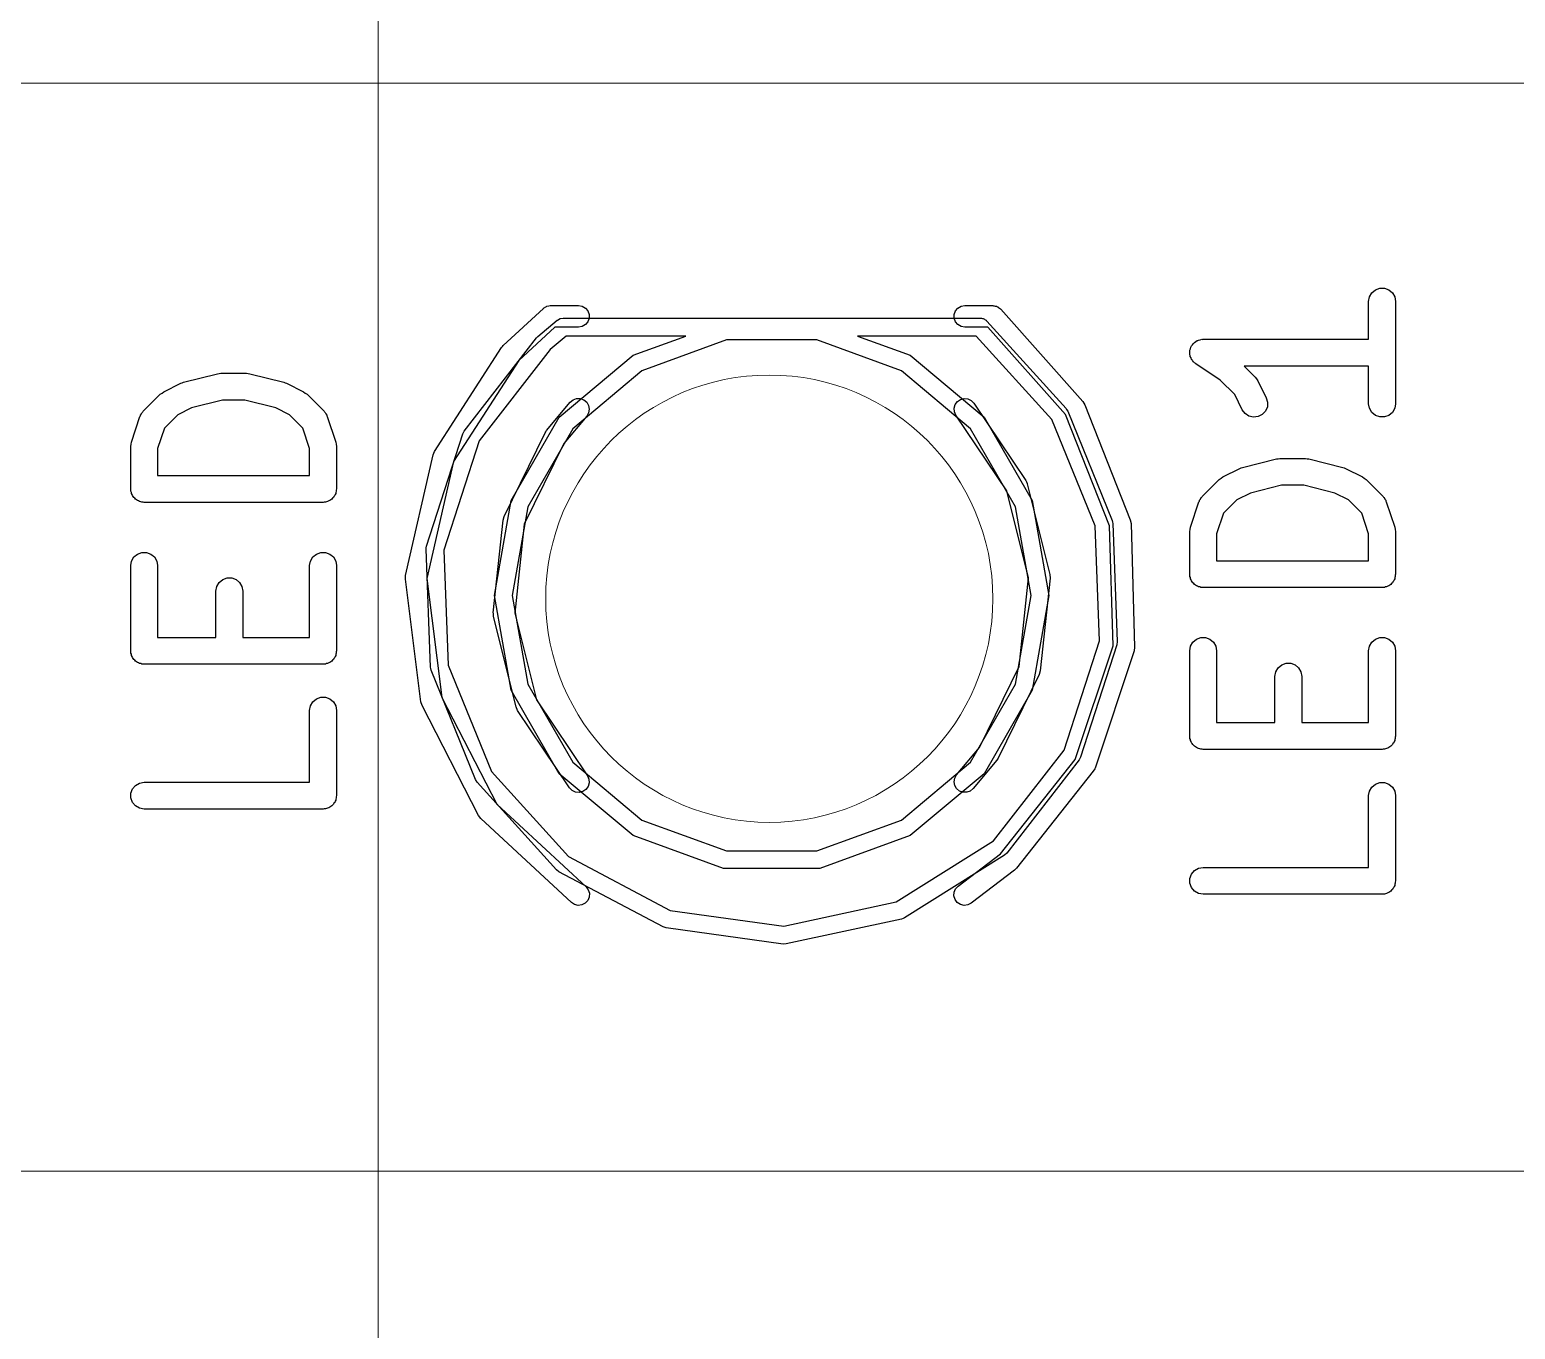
# Model space of a CAD drawing. Header units: millimetres. Extents: x 24 to 200, y 24 to 188.
# Drawn here: x 61.08 to 69.38, y 156.45 to 163.72 of the extents above; entities that cross this region are included whole.
import ezdxf

# ---------------------------------------------------------------- set-up
doc = ezdxf.new("R2010")
doc.units = ezdxf.units.MM
for name, color, linetype in [('3_SwitchPlate', 6, 'Continuous'), ('5_左天板', 1, 'Continuous'), ('6_右天板', 230, 'Continuous'), ('7_PCBサンプル', 7, 'Continuous')]:
    doc.layers.add(name, color=color, linetype=linetype)
doc.layers.add('補助線', color=4, linetype='Continuous', lineweight=5, transparency=0.5)

# ---------------------------------------------------------------- blocks, each defined once
blk = doc.blocks.new('hhskb2-F.SilkS')
at = {"layer": '7_PCBサンプル'}
for p, q in [((55.5374, -24.4271), (55.5419, -24.4015)), ((55.5419, -24.4015), (55.5549, -24.3789)), ((55.5549, -24.3789), (55.5749, -24.3622)), ((55.5749, -24.3622), (55.5994, -24.3533)), ((55.5994, -24.3533), (55.6254, -24.3533)), ((55.6254, -24.3533), (55.6499, -24.3622)), ((55.6499, -24.3622), (55.6698, -24.3789)), ((55.6698, -24.3789), (55.6829, -24.4015)), ((55.6829, -24.4015), (55.6874, -24.4271)), ((50.6996, -24.6733), (50.9237, -24.466)), ((50.9237, -24.466), (50.9239, -24.4658)), ((50.9239, -24.4658), (50.9254, -24.464)), ((50.9254, -24.464), (50.9379, -24.4568)), ((50.9379, -24.4568), (50.9413, -24.4547)), ((50.9413, -24.4547), (50.9419, -24.4545)), ((50.9419, -24.4545), (50.9435, -24.4536)), ((50.9435, -24.4536), (50.9545, -24.4517)), ((50.9545, -24.4517), (50.9616, -24.4501)), ((50.9616, -24.4501), (50.9628, -24.4502)), ((50.9628, -24.4502), (50.964, -24.45)), ((50.964, -24.45), (51.12, -24.45)), ((51.12, -24.45), (51.1405, -24.4536)), ((51.1405, -24.4536), (51.1586, -24.464)), ((51.1586, -24.464), (51.172, -24.48)), ((51.172, -24.48), (51.1791, -24.4996)), ((53.2209, -24.4996), (53.228, -24.48)), ((53.228, -24.48), (53.2414, -24.464)), ((53.2414, -24.464), (53.2595, -24.4536)), ((53.2595, -24.4536), (53.28, -24.45)), ((53.28, -24.45), (53.436, -24.45)), ((53.436, -24.45), (53.4403, -24.4508)), ((53.4403, -24.4508), (53.4443, -24.4506)), ((53.4443, -24.4506), (53.4495, -24.4524)), ((53.4495, -24.4524), (53.4565, -24.4536)), ((53.4565, -24.4536), (53.461, -24.4562)), ((53.461, -24.4562), (53.464, -24.4572)), ((53.464, -24.4572), (53.4675, -24.46)), ((53.4675, -24.46), (53.4746, -24.464)), ((53.4746, -24.464), (53.4784, -24.4686)), ((53.4784, -24.4686), (53.4804, -24.4701)), ((53.4804, -24.4701), (53.9394, -24.9868)), ((55.5374, -24.6379), (55.5374, -24.4271)), ((55.6874, -24.4271), (55.6874, -24.9986)), ((50.988, -24.57), (50.7867, -24.7563)), ((51.12, -24.57), (50.988, -24.57)), ((51.1405, -24.5664), (51.12, -24.57)), ((51.1586, -24.556), (51.1405, -24.5664)), ((51.172, -24.54), (51.1586, -24.556)), ((51.1791, -24.5204), (51.172, -24.54)), ((51.1791, -24.4996), (51.1791, -24.5204)), ((53.2209, -24.5204), (53.2209, -24.4996)), ((53.228, -24.54), (53.2209, -24.5204)), ((53.2414, -24.556), (53.228, -24.54)), ((53.2595, -24.5664), (53.2414, -24.556)), ((53.28, -24.57), (53.2595, -24.5664)), ((53.4086, -24.57), (53.28, -24.57)), ((53.8427, -25.0586), (53.4086, -24.57)), ((54.5532, -24.6685), (54.5581, -24.661)), ((54.5581, -24.661), (54.5615, -24.6586)), ((54.5615, -24.6586), (54.5642, -24.6554)), ((54.5642, -24.6554), (54.5719, -24.6509)), ((54.5719, -24.6509), (54.5791, -24.6456)), ((54.5791, -24.6456), (54.5831, -24.6445)), ((54.5831, -24.6445), (54.5867, -24.6424)), ((54.5867, -24.6424), (54.5955, -24.6408)), ((54.5955, -24.6408), (54.6041, -24.6383)), ((54.6041, -24.6383), (54.6083, -24.6386)), ((54.6083, -24.6386), (54.6124, -24.6379)), ((54.6124, -24.6379), (55.5374, -24.6379)), ((50.3154, -25.2657), (50.6899, -24.6849)), ((50.6899, -24.6849), (50.6951, -24.6793)), ((50.6951, -24.6793), (50.6996, -24.6733)), ((54.5375, -24.708), (54.5385, -24.704)), ((54.5385, -24.7169), (54.5375, -24.708)), ((54.5385, -24.6998), (54.5416, -24.6914)), ((54.5385, -24.704), (54.5385, -24.6998)), ((54.5385, -24.7259), (54.5385, -24.7169)), ((54.5399, -24.7298), (54.5385, -24.7259)), ((54.5404, -24.7339), (54.5399, -24.7298)), ((54.5444, -24.7419), (54.5404, -24.7339)), ((54.5416, -24.6914), (54.5437, -24.6827)), ((54.5437, -24.6827), (54.546, -24.6793)), ((54.5474, -24.7504), (54.5444, -24.7419)), ((54.546, -24.6793), (54.5474, -24.6754)), ((54.5474, -24.6754), (54.5532, -24.6685)), ((50.7867, -24.7563), (50.4219, -25.3218)), ((54.5501, -24.7535), (54.5474, -24.7504)), ((54.5519, -24.7573), (54.5501, -24.7535)), ((54.5584, -24.7635), (54.5519, -24.7573)), ((54.5642, -24.7703), (54.5584, -24.7635)), ((54.5678, -24.7724), (54.5642, -24.7703)), ((54.5708, -24.7753), (54.5678, -24.7724)), ((54.7075, -24.8664), (54.5708, -24.7753)), ((55.5374, -24.7879), (54.8411, -24.7879)), ((54.8411, -24.7879), (54.9035, -24.8503)), ((55.5374, -24.9986), (55.5374, -24.7879)), ((54.7888, -24.9478), (54.7075, -24.8664)), ((54.9035, -24.8503), (54.9104, -24.8601)), ((54.9104, -24.8601), (54.9176, -24.8698)), ((54.9176, -24.8698), (54.9652, -24.965)), ((50.9412, -25.1488), (51.074, -24.9905)), ((51.074, -24.9905), (51.09, -24.9771)), ((51.09, -24.9771), (51.1096, -24.97)), ((51.1096, -24.97), (51.1304, -24.9699)), ((51.1304, -24.9699), (51.15, -24.9771)), ((51.15, -24.9771), (51.166, -24.9905)), ((51.166, -24.9905), (51.1764, -25.0085)), ((53.2261, -25.0027), (53.2384, -24.9858)), ((53.2384, -24.9858), (53.2556, -24.9742)), ((53.2556, -24.9742), (53.2759, -24.9692)), ((53.2759, -24.9692), (53.2966, -24.9714)), ((53.2966, -24.9714), (53.3153, -24.9805)), ((53.3153, -24.9805), (53.3298, -24.9955)), ((53.3298, -24.9955), (53.6207, -25.4277)), ((53.9394, -24.9868), (53.9394, -24.9868)), ((53.9394, -24.9868), (53.9503, -25.0045)), ((54.831, -25.0321), (54.7888, -24.9478)), ((54.9652, -24.965), (54.9726, -24.99)), ((54.9726, -24.99), (54.971, -25.016)), ((51.166, -25.0676), (51.0379, -25.2203)), ((51.1764, -25.0496), (51.166, -25.0676)), ((51.1764, -25.0085), (51.18, -25.029)), ((51.18, -25.029), (51.1764, -25.0496)), ((53.2203, -25.0227), (53.2261, -25.0027)), ((53.2218, -25.0435), (53.2203, -25.0227)), ((53.2302, -25.0625), (53.2218, -25.0435)), ((53.5152, -25.4859), (53.2302, -25.0625)), ((54.0895, -25.6814), (53.8427, -25.0586)), ((53.9503, -25.0045), (54.205, -25.647)), ((54.8465, -25.053), (54.831, -25.0321)), ((54.8683, -25.0674), (54.8465, -25.053)), ((54.8936, -25.0734), (54.8683, -25.0674)), ((54.9195, -25.0705), (54.8936, -25.0734)), ((54.9428, -25.0588), (54.9195, -25.0705)), ((54.9607, -25.0399), (54.9428, -25.0588)), ((54.971, -25.016), (54.9607, -25.0399)), ((55.5419, -25.0242), (55.5374, -24.9986)), ((55.5549, -25.0468), (55.5419, -25.0242)), ((55.5749, -25.0635), (55.5549, -25.0468)), ((55.5994, -25.0724), (55.5749, -25.0635)), ((55.6254, -25.0724), (55.5994, -25.0724)), ((55.6499, -25.0635), (55.6254, -25.0724)), ((55.6698, -25.0468), (55.6499, -25.0635)), ((55.6829, -25.0242), (55.6698, -25.0468)), ((55.6874, -24.9986), (55.6829, -25.0242)), ((50.7045, -25.6291), (50.9333, -25.161)), ((50.9333, -25.161), (50.9376, -25.1551)), ((50.9376, -25.1551), (50.9412, -25.1488)), ((51.0379, -25.2203), (50.817, -25.6722)), ((50.1539, -25.9587), (50.3073, -25.2849)), ((50.4219, -25.3218), (50.2733, -25.9751)), ((50.3073, -25.2849), (50.3153, -25.2657)), ((50.3153, -25.2657), (50.3154, -25.2657)), ((54.8323, -25.3544), (55.0228, -25.3068)), ((55.0228, -25.3068), (55.0319, -25.3061)), ((55.0319, -25.3061), (55.041, -25.3045)), ((55.041, -25.3045), (55.1838, -25.3045)), ((55.1838, -25.3045), (55.1928, -25.3061)), ((55.1928, -25.3061), (55.202, -25.3068)), ((55.202, -25.3068), (55.3925, -25.3544)), ((54.712, -25.4148), (54.7217, -25.4077)), ((54.7217, -25.4077), (54.8169, -25.3601)), ((54.8169, -25.3601), (54.8248, -25.3577)), ((54.8248, -25.3577), (54.8323, -25.3544)), ((55.3925, -25.3544), (55.4, -25.3577)), ((55.4, -25.3577), (55.4078, -25.3601)), ((55.4078, -25.3601), (55.5031, -25.4077)), ((55.5031, -25.4077), (55.5127, -25.4148)), ((53.6357, -25.971), (53.5152, -25.4859)), ((53.6207, -25.4277), (53.6207, -25.4277)), ((53.6207, -25.4277), (53.624, -25.4352)), ((53.624, -25.4352), (53.6283, -25.4449)), ((53.6283, -25.4449), (53.6291, -25.4467)), ((53.6291, -25.4467), (53.7547, -25.9523)), ((54.607, -25.517), (54.7022, -25.4217)), ((54.7022, -25.4217), (54.712, -25.4148)), ((55.0502, -25.4545), (54.8767, -25.4979)), ((55.1746, -25.4545), (55.0502, -25.4545)), ((55.3481, -25.4979), (55.1746, -25.4545)), ((55.5127, -25.4148), (55.5226, -25.4217)), ((55.5226, -25.4217), (55.6178, -25.517)), ((54.5412, -25.6891), (54.5888, -25.5463)), ((54.5888, -25.5463), (54.5909, -25.5425)), ((54.5909, -25.5425), (54.592, -25.5383)), ((54.592, -25.5383), (54.5971, -25.5311)), ((54.5971, -25.5311), (54.6013, -25.5234)), ((54.6013, -25.5234), (54.6045, -25.5205)), ((54.6045, -25.5205), (54.607, -25.517)), ((54.7997, -25.5364), (54.7256, -25.6105)), ((54.8767, -25.4979), (54.7997, -25.5364)), ((55.4251, -25.5364), (55.3481, -25.4979)), ((55.4992, -25.6105), (55.4251, -25.5364)), ((55.6178, -25.517), (55.6203, -25.5205)), ((55.6203, -25.5205), (55.6235, -25.5234)), ((55.6235, -25.5234), (55.6277, -25.5311)), ((55.6277, -25.5311), (55.6327, -25.5383)), ((55.6327, -25.5383), (55.6339, -25.5425)), ((55.6339, -25.5425), (55.6359, -25.5463)), ((55.6359, -25.5463), (55.6835, -25.6891)), ((50.6439, -26.1671), (50.6988, -25.6491)), ((50.6988, -25.6491), (50.7045, -25.6291)), ((50.6988, -25.6491), (50.6988, -25.6491)), ((54.205, -25.647), (54.2092, -25.6674)), ((54.7256, -25.6105), (54.6874, -25.725)), ((55.5374, -25.725), (55.4992, -25.6105)), ((50.817, -25.6722), (50.7644, -26.1692)), ((54.1085, -26.3511), (54.0895, -25.6814)), ((54.2092, -25.6674), (54.2092, -25.6675)), ((54.2092, -25.6675), (54.2287, -26.3583)), ((54.5374, -25.7129), (54.5395, -25.701)), ((54.5374, -25.951), (54.5374, -25.7129)), ((54.5395, -25.701), (54.5412, -25.6891)), ((54.6874, -25.725), (54.6874, -25.876)), ((55.5374, -25.876), (55.5374, -25.725)), ((55.6835, -25.6891), (55.6853, -25.701)), ((55.6853, -25.701), (55.6874, -25.7129)), ((55.6874, -25.7129), (55.6874, -25.951)), ((54.6874, -25.876), (55.5374, -25.876)), ((50.1529, -25.9796), (50.1539, -25.9588)), ((50.2393, -26.6653), (50.1529, -25.9796)), ((50.1539, -25.9588), (50.1539, -25.9587)), ((50.2733, -25.9751), (50.357, -26.6398)), ((53.5829, -26.468), (53.6357, -25.971)), ((53.7561, -25.9731), (53.7012, -26.4912)), ((53.7547, -25.9523), (53.7561, -25.9731)), ((53.7561, -25.9731), (53.7561, -25.9731)), ((54.5385, -25.9574), (54.5374, -25.951)), ((54.5385, -25.964), (54.5385, -25.9574)), ((54.5408, -25.9701), (54.5385, -25.964)), ((54.5419, -25.9766), (54.5408, -25.9701)), ((54.5452, -25.9823), (54.5419, -25.9766)), ((54.5474, -25.9885), (54.5452, -25.9823)), ((54.5516, -25.9935), (54.5474, -25.9885)), ((54.5549, -25.9992), (54.5516, -25.9935)), ((55.6731, -25.9935), (55.6698, -25.9992)), ((55.6773, -25.9885), (55.6731, -25.9935)), ((55.6796, -25.9823), (55.6773, -25.9885)), ((55.6829, -25.9766), (55.6796, -25.9823)), ((55.684, -25.9701), (55.6829, -25.9766)), ((55.6862, -25.964), (55.684, -25.9701)), ((55.6874, -25.951), (55.6862, -25.9574)), ((55.6862, -25.9574), (55.6862, -25.964)), ((54.56, -26.0034), (54.5549, -25.9992)), ((54.5642, -26.0084), (54.56, -26.0034)), ((54.5699, -26.0117), (54.5642, -26.0084)), ((54.5749, -26.0159), (54.5699, -26.0117)), ((54.581, -26.0181), (54.5749, -26.0159)), ((54.5867, -26.0214), (54.581, -26.0181)), ((54.5932, -26.0226), (54.5867, -26.0214)), ((54.5994, -26.0248), (54.5932, -26.0226)), ((54.6059, -26.0248), (54.5994, -26.0248)), ((54.6124, -26.026), (54.6059, -26.0248)), ((55.6124, -26.026), (54.6124, -26.026)), ((55.6188, -26.0248), (55.6124, -26.026)), ((55.6254, -26.0248), (55.6188, -26.0248)), ((55.6316, -26.0226), (55.6254, -26.0248)), ((55.638, -26.0214), (55.6316, -26.0226)), ((55.6437, -26.0181), (55.638, -26.0214)), ((55.6499, -26.0159), (55.6437, -26.0181)), ((55.6549, -26.0117), (55.6499, -26.0159)), ((55.6606, -26.0084), (55.6549, -26.0117)), ((55.6648, -26.0034), (55.6606, -26.0084)), ((55.6698, -25.9992), (55.6648, -26.0034)), ((50.6442, -26.1714), (50.6439, -26.1671)), ((50.6439, -26.1671), (50.6439, -26.1671)), ((50.6453, -26.1879), (50.6442, -26.1714)), ((50.771, -26.6935), (50.6453, -26.1879)), ((50.6453, -26.1879), (50.6453, -26.1879)), ((50.7644, -26.1692), (50.8849, -26.6543)), ((54.5549, -26.3313), (54.5749, -26.3146)), ((54.5749, -26.3146), (54.5994, -26.3057)), ((54.5994, -26.3057), (54.6254, -26.3057)), ((54.6254, -26.3057), (54.6499, -26.3146)), ((54.6499, -26.3146), (54.6698, -26.3313)), ((55.5549, -26.3313), (55.5749, -26.3146)), ((55.5749, -26.3146), (55.5994, -26.3057)), ((55.5994, -26.3057), (55.6254, -26.3057)), ((55.6254, -26.3057), (55.6499, -26.3146)), ((55.6499, -26.3146), (55.6698, -26.3313)), ((53.8972, -26.9869), (54.1085, -26.3511)), ((54.2257, -26.3789), (54.0078, -27.0348)), ((54.2287, -26.3583), (54.2257, -26.3789)), ((54.5374, -26.3795), (54.5419, -26.3539)), ((54.5374, -26.8557), (54.5374, -26.3795)), ((54.5419, -26.3539), (54.5549, -26.3313)), ((54.6698, -26.3313), (54.6829, -26.3539)), ((54.6829, -26.3539), (54.6874, -26.3795)), ((54.6874, -26.3795), (54.6874, -26.7807)), ((55.5374, -26.3795), (55.5419, -26.3539)), ((55.5374, -26.7807), (55.5374, -26.3795)), ((55.5419, -26.3539), (55.5549, -26.3313)), ((55.6698, -26.3313), (55.6829, -26.3539)), ((55.6829, -26.3539), (55.6874, -26.3795)), ((55.6874, -26.3795), (55.6874, -26.8557)), ((53.362, -26.9199), (53.5829, -26.468)), ((53.7012, -26.4912), (53.6954, -26.5112)), ((55.0181, -26.4967), (55.0311, -26.4742)), ((55.0311, -26.4742), (55.0511, -26.4574)), ((55.0511, -26.4574), (55.0755, -26.4485)), ((55.0755, -26.4485), (55.1016, -26.4485)), ((55.1016, -26.4485), (55.1261, -26.4574)), ((55.1261, -26.4574), (55.146, -26.4742)), ((55.146, -26.4742), (55.159, -26.4967)), ((53.6954, -26.5112), (53.4666, -26.9792)), ((53.6954, -26.5112), (53.6954, -26.5112)), ((55.0136, -26.5224), (55.0181, -26.4967)), ((55.0136, -26.7807), (55.0136, -26.5224)), ((55.159, -26.4967), (55.1636, -26.5224)), ((55.1636, -26.5224), (55.1636, -26.7807)), ((50.357, -26.6398), (50.663, -27.2358)), ((50.8849, -26.6543), (51.1699, -27.0776)), ((50.2454, -26.6852), (50.2393, -26.6653)), ((50.2393, -26.6653), (50.2393, -26.6653)), ((50.5611, -27.3), (50.2454, -26.6852)), ((50.7794, -26.7125), (50.771, -26.6935)), ((50.771, -26.6935), (50.771, -26.6935)), ((51.0704, -27.1446), (50.7794, -26.7125)), ((54.6874, -26.7807), (55.0136, -26.7807)), ((55.1636, -26.7807), (55.5374, -26.7807)), ((54.5385, -26.8622), (54.5374, -26.8557)), ((54.5385, -26.8687), (54.5385, -26.8622)), ((54.5408, -26.8749), (54.5385, -26.8687)), ((54.5419, -26.8814), (54.5408, -26.8749)), ((54.5452, -26.887), (54.5419, -26.8814)), ((54.5474, -26.8932), (54.5452, -26.887)), ((54.5516, -26.8982), (54.5474, -26.8932)), ((54.5549, -26.9039), (54.5516, -26.8982)), ((54.56, -26.9081), (54.5549, -26.9039)), ((55.6698, -26.9039), (55.6648, -26.9081)), ((55.6731, -26.8982), (55.6698, -26.9039)), ((55.6773, -26.8932), (55.6731, -26.8982)), ((55.6796, -26.887), (55.6773, -26.8932)), ((55.6829, -26.8814), (55.6796, -26.887)), ((55.684, -26.8749), (55.6829, -26.8814)), ((55.6862, -26.8687), (55.684, -26.8749)), ((55.6874, -26.8557), (55.6862, -26.8622)), ((55.6862, -26.8622), (55.6862, -26.8687)), ((53.2339, -27.0726), (53.362, -26.9199)), ((53.4623, -26.9851), (53.4586, -26.9914)), ((53.4666, -26.9792), (53.4623, -26.9851)), ((53.4794, -27.5144), (53.8972, -26.9869)), ((54.5642, -26.9132), (54.56, -26.9081)), ((54.5699, -26.9164), (54.5642, -26.9132)), ((54.5749, -26.9207), (54.5699, -26.9164)), ((54.581, -26.9229), (54.5749, -26.9207)), ((54.5867, -26.9262), (54.581, -26.9229)), ((54.5932, -26.9273), (54.5867, -26.9262)), ((54.5994, -26.9296), (54.5932, -26.9273)), ((54.6059, -26.9296), (54.5994, -26.9296)), ((54.6124, -26.9307), (54.6059, -26.9296)), ((55.6124, -26.9307), (54.6124, -26.9307)), ((55.6188, -26.9296), (55.6124, -26.9307)), ((55.6254, -26.9296), (55.6188, -26.9296)), ((55.6316, -26.9273), (55.6254, -26.9296)), ((55.638, -26.9262), (55.6316, -26.9273)), ((55.6437, -26.9229), (55.638, -26.9262)), ((55.6499, -26.9207), (55.6437, -26.9229)), ((55.6549, -26.9164), (55.6499, -26.9207)), ((55.6606, -26.9132), (55.6549, -26.9164)), ((55.6648, -26.9081), (55.6606, -26.9132)), ((53.2235, -27.0906), (53.2339, -27.0726)), ((53.4586, -26.9914), (53.3258, -27.1497)), ((53.9979, -27.0531), (53.5688, -27.5949)), ((54.0058, -27.0384), (53.9979, -27.0531)), ((53.9979, -27.0531), (53.9979, -27.0531)), ((54.0078, -27.0348), (54.0058, -27.0384)), ((54.0078, -27.0348), (54.0078, -27.0348)), ((51.0849, -27.1596), (51.0704, -27.1446)), ((51.1618, -27.1543), (51.1445, -27.166)), ((51.1741, -27.1375), (51.1618, -27.1543)), ((51.1699, -27.0776), (51.1784, -27.0967)), ((51.1798, -27.1174), (51.1741, -27.1375)), ((51.1784, -27.0967), (51.1798, -27.1174)), ((53.2198, -27.1111), (53.2235, -27.0906)), ((53.2235, -27.1316), (53.2198, -27.1111)), ((53.2339, -27.1497), (53.2235, -27.1316)), ((53.2498, -27.1631), (53.2339, -27.1497)), ((53.3258, -27.1497), (53.3098, -27.1631)), ((55.5419, -27.1634), (55.5549, -27.1408)), ((55.5549, -27.1408), (55.5749, -27.1241)), ((55.5749, -27.1241), (55.5994, -27.1152)), ((55.5994, -27.1152), (55.6254, -27.1152)), ((55.6254, -27.1152), (55.6499, -27.1241)), ((55.6499, -27.1241), (55.6698, -27.1408)), ((55.6698, -27.1408), (55.6829, -27.1634)), ((50.663, -27.2358), (51.1622, -27.6983)), ((51.1036, -27.1688), (51.0849, -27.1596)), ((51.1243, -27.171), (51.1036, -27.1688)), ((51.1445, -27.166), (51.1243, -27.171)), ((53.2694, -27.1702), (53.2498, -27.1631)), ((53.2903, -27.1702), (53.2694, -27.1702)), ((53.3098, -27.1631), (53.2903, -27.1702)), ((55.5374, -27.189), (55.5419, -27.1634)), ((55.5374, -27.5902), (55.5374, -27.189)), ((55.6829, -27.1634), (55.6874, -27.189)), ((55.6874, -27.189), (55.6874, -27.6652)), ((50.5737, -27.3166), (50.5611, -27.3)), ((51.0806, -27.7863), (50.5737, -27.3166)), ((53.2423, -27.6946), (53.4794, -27.5144)), ((53.558, -27.6054), (53.3149, -27.7901)), ((53.5632, -27.5999), (53.558, -27.6054)), ((53.5688, -27.5949), (53.5632, -27.5999)), ((54.5385, -27.6522), (54.5474, -27.6277)), ((54.5385, -27.6783), (54.5385, -27.6522)), ((54.5474, -27.6277), (54.5642, -27.6078)), ((54.5642, -27.6078), (54.5867, -27.5948)), ((54.5867, -27.5948), (54.6124, -27.5902)), ((54.6124, -27.5902), (55.5374, -27.5902)), ((51.1622, -27.6983), (51.1748, -27.7149)), ((51.1748, -27.7149), (51.1809, -27.7348)), ((51.1809, -27.7348), (51.1799, -27.7556)), ((53.2191, -27.7499), (53.2201, -27.7291)), ((53.2201, -27.7291), (53.2282, -27.7098)), ((53.2282, -27.7098), (53.2423, -27.6946)), ((54.5474, -27.7027), (54.5385, -27.6783)), ((54.5642, -27.7227), (54.5474, -27.7027)), ((54.5867, -27.7357), (54.5642, -27.7227)), ((54.6124, -27.7402), (54.5867, -27.7357)), ((55.6316, -27.7369), (55.6254, -27.7391)), ((55.638, -27.7357), (55.6316, -27.7369)), ((55.6437, -27.7324), (55.638, -27.7357)), ((55.6499, -27.7302), (55.6437, -27.7324)), ((55.6549, -27.726), (55.6499, -27.7302)), ((55.6606, -27.7227), (55.6549, -27.726)), ((55.6648, -27.7177), (55.6606, -27.7227)), ((55.6698, -27.7134), (55.6648, -27.7177)), ((55.6731, -27.7078), (55.6698, -27.7134)), ((55.6773, -27.7027), (55.6731, -27.7078)), ((55.6796, -27.6966), (55.6773, -27.7027)), ((55.6829, -27.6909), (55.6796, -27.6966)), ((55.684, -27.6844), (55.6829, -27.6909)), ((55.6862, -27.6783), (55.684, -27.6844)), ((55.6874, -27.6652), (55.6862, -27.6717)), ((55.6862, -27.6717), (55.6862, -27.6783)), ((51.0981, -27.7976), (51.0806, -27.7863)), ((51.1184, -27.8023), (51.0981, -27.7976)), ((51.1391, -27.7997), (51.1184, -27.8023)), ((51.1576, -27.7901), (51.1391, -27.7997)), ((51.1718, -27.7749), (51.1576, -27.7901)), ((51.1799, -27.7556), (51.1718, -27.7749)), ((53.2253, -27.7698), (53.2191, -27.7499)), ((53.2379, -27.7864), (53.2253, -27.7698)), ((53.2554, -27.7977), (53.2379, -27.7864)), ((53.2757, -27.8023), (53.2554, -27.7977)), ((53.2964, -27.7996), (53.2757, -27.8023)), ((53.3149, -27.7901), (53.2964, -27.7996)), ((55.6124, -27.7402), (54.6124, -27.7402)), ((55.6188, -27.7391), (55.6124, -27.7402)), ((55.6254, -27.7391), (55.6188, -27.7391))]:
    blk.add_line(p, q, dxfattribs=at)
blk = doc.blocks.new('hhskb2-F.Fab')
at = {"layer": '7_PCBサンプル'}
for p, q in [((50.8932, -24.6227), (51.0015, -24.5318)), ((51.0015, -24.5318), (51.0017, -24.5317)), ((51.0017, -24.5317), (51.0018, -24.5316)), ((51.0018, -24.5316), (51.0024, -24.5311)), ((51.0024, -24.5311), (51.0174, -24.5225)), ((51.0174, -24.5225), (51.0345, -24.5194)), ((51.0345, -24.5194), (51.0377, -24.52)), ((51.0377, -24.52), (53.3662, -24.52)), ((53.3662, -24.52), (53.3696, -24.5206)), ((53.3696, -24.5206), (53.373, -24.5205)), ((53.373, -24.5205), (53.3781, -24.5221)), ((53.3781, -24.5221), (53.3833, -24.523)), ((53.3833, -24.523), (53.3863, -24.5247)), ((53.3863, -24.5247), (53.3896, -24.5258)), ((53.3896, -24.5258), (53.3937, -24.5291)), ((53.3937, -24.5291), (53.3983, -24.5317)), ((53.3983, -24.5317), (53.4005, -24.5343)), ((53.4005, -24.5343), (53.4033, -24.5365)), ((53.4033, -24.5365), (53.846, -25.0258)), ((50.4808, -25.1513), (50.8858, -24.6304)), ((50.8858, -24.6304), (50.8898, -24.6268)), ((50.8898, -24.6268), (50.8932, -24.6227)), ((51.0521, -24.62), (50.9615, -24.6959)), ((51.7208, -24.62), (51.0521, -24.62)), ((51.425, -24.7277), (51.7208, -24.62)), ((51.9482, -24.642), (51.475, -24.8143)), ((52.4518, -24.642), (51.9482, -24.642)), ((52.925, -24.8143), (52.4518, -24.642)), ((53.344, -24.62), (52.6792, -24.62)), ((52.6792, -24.62), (52.975, -24.7277)), ((53.7659, -25.0863), (53.344, -24.62)), ((50.9615, -24.6959), (50.5652, -25.2057)), ((51.0126, -25.0737), (51.425, -24.7277)), ((52.975, -24.7277), (53.3874, -25.0737)), ((48.9123, -24.8782), (49.1028, -24.8306)), ((49.1028, -24.8306), (49.1119, -24.8299)), ((49.1119, -24.8299), (49.121, -24.8283)), ((49.121, -24.8283), (49.2638, -24.8283)), ((49.2638, -24.8283), (49.2728, -24.8299)), ((49.2728, -24.8299), (49.282, -24.8306)), ((49.282, -24.8306), (49.4725, -24.8782)), ((51.475, -24.8143), (51.0892, -25.138)), ((53.3108, -25.138), (52.925, -24.8143)), ((48.8017, -24.9315), (48.8969, -24.8839)), ((48.8969, -24.8839), (48.9048, -24.8815)), ((48.9048, -24.8815), (48.9123, -24.8782)), ((49.4725, -24.8782), (49.48, -24.8815)), ((49.48, -24.8815), (49.4878, -24.8839)), ((49.4878, -24.8839), (49.5831, -24.9315)), ((48.687, -25.0408), (48.7822, -24.9455)), ((48.7822, -24.9455), (48.792, -24.9386)), ((48.792, -24.9386), (48.8017, -24.9315)), ((49.1302, -24.9783), (48.9567, -25.0217)), ((49.2546, -24.9783), (49.1302, -24.9783)), ((49.4281, -25.0217), (49.2546, -24.9783)), ((49.5831, -24.9315), (49.5927, -24.9387)), ((49.5927, -24.9387), (49.6026, -24.9455)), ((49.6026, -24.9455), (49.6978, -25.0408)), ((48.6212, -25.2129), (48.6688, -25.0701)), ((48.6688, -25.0701), (48.6709, -25.0663)), ((48.6709, -25.0663), (48.672, -25.0621)), ((48.672, -25.0621), (48.6771, -25.0549)), ((48.6771, -25.0549), (48.6813, -25.0472)), ((48.6813, -25.0472), (48.6845, -25.0443)), ((48.6845, -25.0443), (48.687, -25.0408)), ((48.8797, -25.0602), (48.8056, -25.1343)), ((48.9567, -25.0217), (48.8797, -25.0602)), ((49.5051, -25.0602), (49.4281, -25.0217)), ((49.5792, -25.1343), (49.5051, -25.0602)), ((49.6978, -25.0408), (49.7003, -25.0443)), ((49.7003, -25.0443), (49.7035, -25.0472)), ((49.7035, -25.0472), (49.7077, -25.0549)), ((49.7077, -25.0549), (49.7127, -25.0621)), ((49.7127, -25.0621), (49.7139, -25.0663)), ((49.7139, -25.0663), (49.7159, -25.0701)), ((49.7159, -25.0701), (49.7635, -25.2129)), ((50.7435, -25.5399), (51.0126, -25.0737)), ((53.3874, -25.0737), (53.6565, -25.5399)), ((53.846, -25.0258), (53.846, -25.0258)), ((53.846, -25.0258), (53.849, -25.0306)), ((53.849, -25.0306), (53.8552, -25.0405)), ((53.8552, -25.0405), (53.8552, -25.0405)), ((53.8552, -25.0405), (54.1038, -25.6517)), ((48.8056, -25.1343), (48.7674, -25.2488)), ((49.6174, -25.2488), (49.5792, -25.1343)), ((50.4727, -25.1667), (50.4787, -25.1552)), ((50.4787, -25.1552), (50.4808, -25.1513)), ((50.4808, -25.1513), (50.4808, -25.1513)), ((51.0892, -25.138), (50.8374, -25.5741)), ((53.5626, -25.5741), (53.3108, -25.138)), ((54.0079, -25.6812), (53.7659, -25.0863)), ((48.6174, -25.2367), (48.6195, -25.2248)), ((48.6174, -25.4748), (48.6174, -25.2367)), ((48.6195, -25.2248), (48.6212, -25.2129)), ((49.7635, -25.2129), (49.7653, -25.2248)), ((49.7653, -25.2248), (49.7674, -25.2367)), ((49.7674, -25.2367), (49.7674, -25.4748)), ((50.2703, -25.7947), (50.4727, -25.1667)), ((50.5652, -25.2057), (50.3682, -25.817)), ((50.4727, -25.1667), (50.4727, -25.1667)), ((48.7674, -25.2488), (48.7674, -25.3998)), ((49.6174, -25.3998), (49.6174, -25.2488)), ((48.7674, -25.3998), (49.6174, -25.3998)), ((48.6185, -25.4812), (48.6174, -25.4748)), ((48.6185, -25.4878), (48.6185, -25.4812)), ((48.6208, -25.494), (48.6185, -25.4878)), ((48.6219, -25.5004), (48.6208, -25.494)), ((49.764, -25.494), (49.7629, -25.5004)), ((49.7662, -25.4878), (49.764, -25.494)), ((49.7674, -25.4748), (49.7662, -25.4812)), ((49.7662, -25.4812), (49.7662, -25.4878)), ((48.6252, -25.5061), (48.6219, -25.5004)), ((48.6274, -25.5123), (48.6252, -25.5061)), ((48.6316, -25.5173), (48.6274, -25.5123)), ((48.6349, -25.523), (48.6316, -25.5173)), ((48.64, -25.5272), (48.6349, -25.523)), ((48.6442, -25.5322), (48.64, -25.5272)), ((48.6499, -25.5355), (48.6442, -25.5322)), ((48.6549, -25.5397), (48.6499, -25.5355)), ((48.661, -25.542), (48.6549, -25.5397)), ((48.6667, -25.5452), (48.661, -25.542)), ((48.6732, -25.5464), (48.6667, -25.5452)), ((48.6794, -25.5486), (48.6732, -25.5464)), ((48.6859, -25.5486), (48.6794, -25.5486)), ((48.6924, -25.5498), (48.6859, -25.5486)), ((49.6924, -25.5498), (48.6924, -25.5498)), ((49.6988, -25.5486), (49.6924, -25.5498)), ((49.7054, -25.5486), (49.6988, -25.5486)), ((49.7116, -25.5464), (49.7054, -25.5486)), ((49.718, -25.5452), (49.7116, -25.5464)), ((49.7237, -25.542), (49.718, -25.5452)), ((49.7299, -25.5397), (49.7237, -25.542)), ((49.7349, -25.5355), (49.7299, -25.5397)), ((49.7406, -25.5322), (49.7349, -25.5355)), ((49.7448, -25.5272), (49.7406, -25.5322)), ((49.7498, -25.523), (49.7448, -25.5272)), ((49.7531, -25.5173), (49.7498, -25.523)), ((49.7573, -25.5123), (49.7531, -25.5173)), ((49.7596, -25.5061), (49.7573, -25.5123)), ((49.7629, -25.5004), (49.7596, -25.5061)), ((50.65, -26.07), (50.7435, -25.5399)), ((50.8374, -25.5741), (50.75, -26.07)), ((53.65, -26.07), (53.5626, -25.5741)), ((53.6565, -25.5399), (53.75, -26.07)), ((54.1038, -25.6517), (54.1038, -25.6517)), ((54.1038, -25.6517), (54.1057, -25.6602)), ((54.1057, -25.6602), (54.1075, -25.6687)), ((54.0318, -26.323), (54.0079, -25.6812)), ((54.1075, -25.6687), (54.1075, -25.6687)), ((54.1075, -25.6687), (54.1321, -26.3281)), ((50.2679, -25.8119), (50.2691, -25.8033)), ((50.2925, -26.4713), (50.2679, -25.8119)), ((50.2679, -25.8119), (50.2679, -25.8119)), ((50.2691, -25.8033), (50.2703, -25.7947)), ((50.2703, -25.7947), (50.2703, -25.7947)), ((50.3682, -25.817), (50.3921, -26.4588)), ((48.6174, -25.9033), (48.6219, -25.8777)), ((48.6174, -26.3795), (48.6174, -25.9033)), ((48.6219, -25.8777), (48.6349, -25.8551)), ((48.6349, -25.8551), (48.6549, -25.8384)), ((48.6549, -25.8384), (48.6794, -25.8295)), ((48.6794, -25.8295), (48.7054, -25.8295)), ((48.7054, -25.8295), (48.7299, -25.8384)), ((48.7299, -25.8384), (48.7498, -25.8551)), ((48.7498, -25.8551), (48.7629, -25.8777)), ((48.7629, -25.8777), (48.7674, -25.9033)), ((48.7674, -25.9033), (48.7674, -26.3045)), ((49.6174, -25.9033), (49.6219, -25.8777)), ((49.6174, -26.3045), (49.6174, -25.9033)), ((49.6219, -25.8777), (49.6349, -25.8551)), ((49.6349, -25.8551), (49.6549, -25.8384)), ((49.6549, -25.8384), (49.6794, -25.8295)), ((49.6794, -25.8295), (49.7054, -25.8295)), ((49.7054, -25.8295), (49.7299, -25.8384)), ((49.7299, -25.8384), (49.7498, -25.8551)), ((49.7498, -25.8551), (49.7629, -25.8777)), ((49.7629, -25.8777), (49.7674, -25.9033)), ((49.7674, -25.9033), (49.7674, -26.3795)), ((49.1111, -25.998), (49.1311, -25.9812)), ((49.1311, -25.9812), (49.1555, -25.9723)), ((49.1555, -25.9723), (49.1816, -25.9723)), ((49.1816, -25.9723), (49.2061, -25.9812)), ((49.2061, -25.9812), (49.226, -25.998)), ((49.0936, -26.0462), (49.0981, -26.0205)), ((49.0936, -26.3045), (49.0936, -26.0462)), ((49.0981, -26.0205), (49.1111, -25.998)), ((49.226, -25.998), (49.239, -26.0205)), ((49.239, -26.0205), (49.2436, -26.0462)), ((49.2436, -26.0462), (49.2436, -26.3045)), ((50.7435, -26.6001), (50.65, -26.07)), ((50.75, -26.07), (50.8374, -26.5659)), ((53.5626, -26.5659), (53.65, -26.07)), ((53.75, -26.07), (53.6565, -26.6001)), ((48.7674, -26.3045), (49.0936, -26.3045)), ((49.2436, -26.3045), (49.6174, -26.3045)), ((53.8348, -26.9343), (54.0318, -26.323)), ((48.6185, -26.386), (48.6174, -26.3795)), ((48.6185, -26.3925), (48.6185, -26.386)), ((48.6208, -26.3987), (48.6185, -26.3925)), ((48.6219, -26.4052), (48.6208, -26.3987)), ((48.6252, -26.4109), (48.6219, -26.4052)), ((49.7629, -26.4052), (49.7596, -26.4109)), ((49.764, -26.3987), (49.7629, -26.4052)), ((49.7662, -26.3925), (49.764, -26.3987)), ((49.7674, -26.3795), (49.7662, -26.386)), ((49.7662, -26.386), (49.7662, -26.3925)), ((54.1297, -26.3453), (53.9273, -26.9733)), ((54.1321, -26.3281), (54.1297, -26.3453)), ((54.1321, -26.3281), (54.1321, -26.3281)), ((48.6274, -26.417), (48.6252, -26.4109)), ((48.6316, -26.4221), (48.6274, -26.417)), ((48.6349, -26.4277), (48.6316, -26.4221)), ((48.64, -26.432), (48.6349, -26.4277)), ((48.6442, -26.437), (48.64, -26.432)), ((48.6499, -26.4403), (48.6442, -26.437)), ((48.6549, -26.4445), (48.6499, -26.4403)), ((48.661, -26.4467), (48.6549, -26.4445)), ((48.6667, -26.45), (48.661, -26.4467)), ((48.6732, -26.4511), (48.6667, -26.45)), ((48.6794, -26.4534), (48.6732, -26.4511)), ((48.6859, -26.4534), (48.6794, -26.4534)), ((48.6924, -26.4545), (48.6859, -26.4534)), ((49.6924, -26.4545), (48.6924, -26.4545)), ((49.6988, -26.4534), (49.6924, -26.4545)), ((49.7054, -26.4534), (49.6988, -26.4534)), ((49.7116, -26.4511), (49.7054, -26.4534)), ((49.718, -26.45), (49.7116, -26.4511)), ((49.7237, -26.4467), (49.718, -26.45)), ((49.7299, -26.4445), (49.7237, -26.4467)), ((49.7349, -26.4403), (49.7299, -26.4445)), ((49.7406, -26.437), (49.7349, -26.4403)), ((49.7448, -26.432), (49.7406, -26.437)), ((49.7498, -26.4277), (49.7448, -26.432)), ((49.7531, -26.4221), (49.7498, -26.4277)), ((49.7573, -26.417), (49.7531, -26.4221)), ((49.7596, -26.4109), (49.7573, -26.417)), ((50.2941, -26.4788), (50.2925, -26.4713)), ((50.2925, -26.4713), (50.2925, -26.4713)), ((50.2961, -26.4883), (50.2941, -26.4788)), ((50.2962, -26.4883), (50.2961, -26.4883)), ((50.5448, -27.0995), (50.2962, -26.4883)), ((50.3921, -26.4588), (50.6341, -27.0537)), ((50.8374, -26.5659), (51.0892, -27.002)), ((53.3108, -27.002), (53.5626, -26.5659)), ((49.6349, -26.6646), (49.6549, -26.6479)), ((49.6549, -26.6479), (49.6794, -26.639)), ((49.6794, -26.639), (49.7054, -26.639)), ((49.7054, -26.639), (49.7299, -26.6479)), ((49.7299, -26.6479), (49.7498, -26.6646)), ((51.0126, -27.0663), (50.7435, -26.6001)), ((53.6565, -26.6001), (53.3874, -27.0663)), ((49.6174, -26.7129), (49.6219, -26.6872)), ((49.6174, -27.114), (49.6174, -26.7129)), ((49.6219, -26.6872), (49.6349, -26.6646)), ((49.7498, -26.6646), (49.7629, -26.6872)), ((49.7629, -26.6872), (49.7674, -26.7129)), ((49.7674, -26.7129), (49.7674, -27.189)), ((53.4406, -27.4413), (53.8348, -26.9343)), ((53.9192, -26.9887), (53.5142, -27.5096)), ((53.9273, -26.9733), (53.9192, -26.9887)), ((53.9273, -26.9733), (53.9273, -26.9733)), ((50.6341, -27.0537), (51.065, -27.5299)), ((51.425, -27.4123), (51.0126, -27.0663)), ((51.0892, -27.002), (51.475, -27.3257)), ((52.925, -27.3257), (53.3108, -27.002)), ((53.3874, -27.0663), (52.975, -27.4123)), ((48.6185, -27.176), (48.6274, -27.1515)), ((48.6274, -27.1515), (48.6442, -27.1316)), ((48.6442, -27.1316), (48.6667, -27.1186)), ((48.6667, -27.1186), (48.6924, -27.114)), ((48.6924, -27.114), (49.6174, -27.114)), ((50.554, -27.1142), (50.5448, -27.0995)), ((50.5448, -27.0995), (50.5448, -27.0995)), ((50.9967, -27.6035), (50.554, -27.1142)), ((48.6185, -27.2021), (48.6185, -27.176)), ((48.6274, -27.2265), (48.6185, -27.2021)), ((48.6442, -27.2465), (48.6274, -27.2265)), ((49.7498, -27.2373), (49.7448, -27.2415)), ((49.7531, -27.2316), (49.7498, -27.2373)), ((49.7573, -27.2265), (49.7531, -27.2316)), ((49.7596, -27.2204), (49.7573, -27.2265)), ((49.7629, -27.2147), (49.7596, -27.2204)), ((49.764, -27.2082), (49.7629, -27.2147)), ((49.7662, -27.2021), (49.764, -27.2082)), ((49.7674, -27.189), (49.7662, -27.1955)), ((49.7662, -27.1955), (49.7662, -27.2021)), ((48.6667, -27.2595), (48.6442, -27.2465)), ((48.6924, -27.264), (48.6667, -27.2595)), ((49.6924, -27.264), (48.6924, -27.264)), ((49.6988, -27.2629), (49.6924, -27.264)), ((49.7054, -27.2629), (49.6988, -27.2629)), ((49.7116, -27.2607), (49.7054, -27.2629)), ((49.718, -27.2595), (49.7116, -27.2607)), ((49.7237, -27.2562), (49.718, -27.2595)), ((49.7299, -27.254), (49.7237, -27.2562)), ((49.7349, -27.2498), (49.7299, -27.254)), ((49.7406, -27.2465), (49.7349, -27.2498)), ((49.7448, -27.2415), (49.7406, -27.2465)), ((51.475, -27.3257), (51.9482, -27.498)), ((52.4518, -27.498), (52.925, -27.3257)), ((51.9308, -27.5965), (51.425, -27.4123)), ((52.975, -27.4123), (52.4692, -27.5965)), ((52.8968, -27.7829), (53.4406, -27.4413)), ((51.065, -27.5299), (51.6327, -27.8301)), ((51.9482, -27.498), (52.4518, -27.498)), ((53.5013, -27.5213), (52.9425, -27.8723)), ((53.5142, -27.5096), (53.5013, -27.5213)), ((53.5142, -27.5096), (53.5142, -27.5096)), ((51.0104, -27.6142), (50.9967, -27.6035)), ((51.5938, -27.9226), (51.0104, -27.6142)), ((51.0104, -27.6142), (51.0104, -27.6142)), ((52.4692, -27.5965), (51.9308, -27.5965)), ((52.2689, -27.9179), (52.8968, -27.7829)), ((51.6327, -27.8301), (52.2689, -27.9179)), ((52.9264, -27.8788), (52.2813, -28.0176)), ((52.9265, -27.8788), (52.9264, -27.8788)), ((52.9345, -27.8756), (52.9265, -27.8788)), ((52.9425, -27.8723), (52.9345, -27.8756)), ((52.9425, -27.8723), (52.9425, -27.8723)), ((51.5938, -27.9226), (51.5938, -27.9226)), ((51.6103, -27.9279), (51.5938, -27.9226)), ((52.264, -28.0182), (51.6103, -27.9279)), ((52.2813, -28.0176), (52.264, -28.0182)), ((52.2813, -28.0176), (52.2813, -28.0176))]:
    blk.add_line(p, q, dxfattribs=at)

msp = doc.modelspace()

# ---------------------------------------------------------------- linework, layer by layer
at = {"layer": '3_SwitchPlate', "lineweight": 5, "transparency": 33554687}
msp.add_lwpolyline([(52.6145, 163.418), (52.6145, 157.3378), (77.6867, 157.3378), (77.6867, 163.418)], close=True, dxfattribs=at)
at = {"layer": '5_左天板', "lineweight": 5, "transparency": 33554687}
msp.add_circle((65.2118, 160.5367), 1.25, dxfattribs=at)
at = {"layer": '6_右天板', "lineweight": 5, "transparency": 33554687}
msp.add_circle((65.2118, 160.5367), 1.25, dxfattribs=at)
at = {"layer": '補助線'}
msp.add_line((63.025, 171.2), (63.025, 69.8817), dxfattribs=at)

# ---------------------------------------------------------------- block references
for name in ['hhskb2-F.SilkS', 'hhskb2-F.Fab']:
    msp.add_blockref(name, (13.025, 186.625))

doc.saveas('drawing.dxf')
